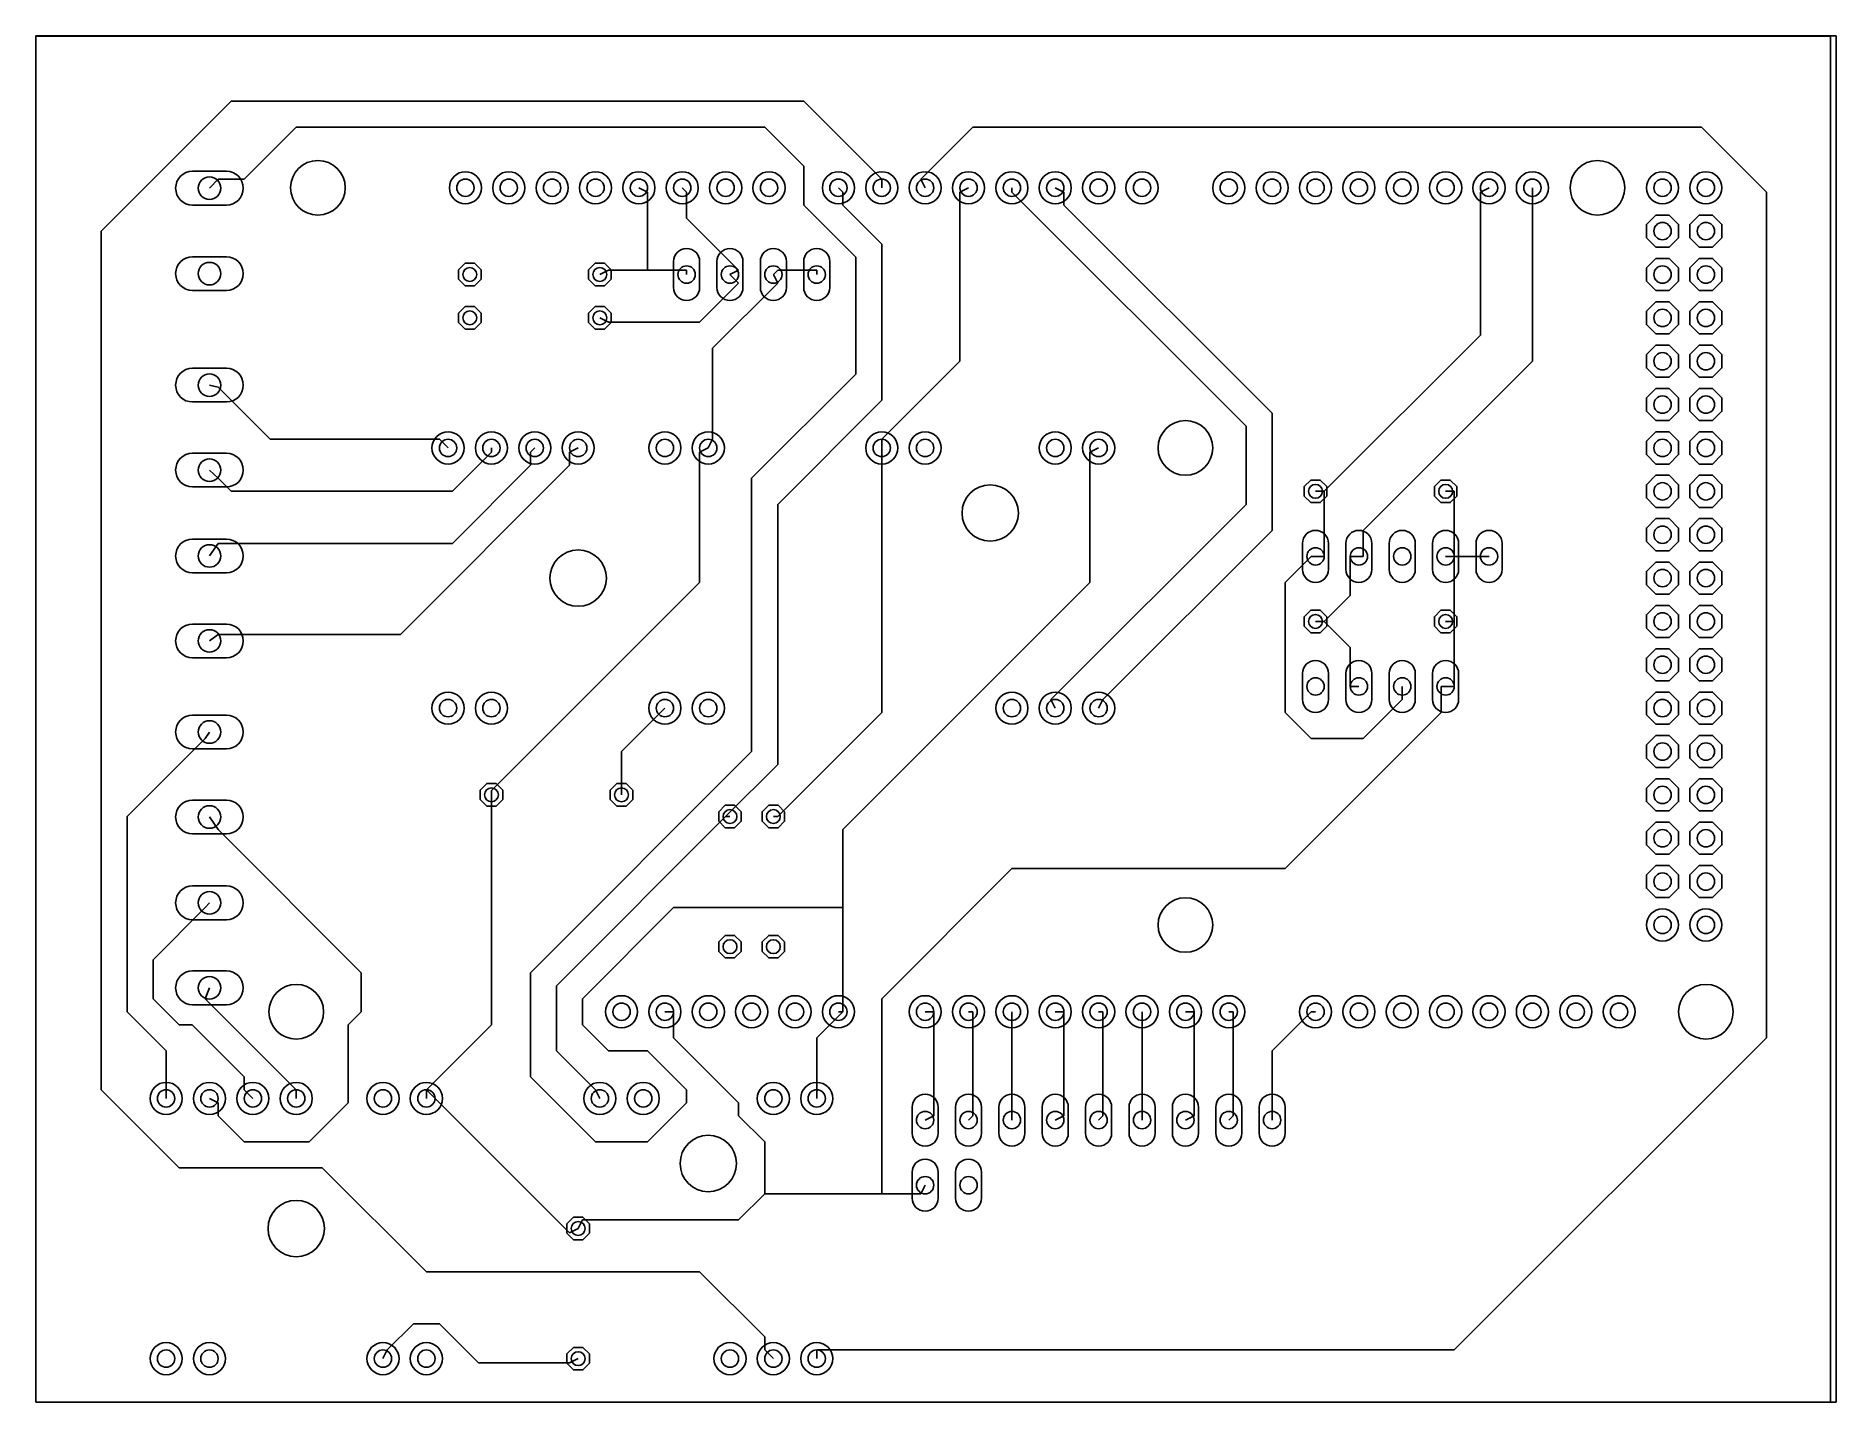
# Model space of a CAD drawing. Extents: x 0 to 105, y 0 to 80.
import ezdxf

# ---------------------------------------------------------------- set-up
doc = ezdxf.new("R2010")
doc.units = 0
for name, color, linetype in [('16', 174, 'CONTINUOUS'), ('17', 94, 'CONTINUOUS'), ('20', 178, 'CONTINUOUS'), ('44', 250, 'CONTINUOUS')]:
    doc.layers.add(name, color=color, linetype=linetype)

# ---------------------------------------------------------------- blocks, each defined once
blk = doc.blocks.new('ROUNDP')
blk.add_circle((0, 0), 0.5)
blk = doc.blocks.new('OCTAGONP')
blk.add_lwpolyline([(-0.5, -0.2071), (-0.5, 0.2071), (-0.2071, 0.5), (0.2071, 0.5), (0.5, 0.2071), (0.5, -0.2071), (0.2071, -0.5), (-0.2071, -0.5)], close=True)
blk = doc.blocks.new('LONGP100')
blk.add_lwpolyline([(-0.5, -0.5), (0.5, -0.5, 1), (0.5, 0.5), (-0.5, 0.5, 1)], format="xyb", close=True)

msp = doc.modelspace()

# ---------------------------------------------------------------- linework, layer by layer
at = {"layer": '16'}
for p, q in [((0, 80.01), (105.41, 80.01)), ((0, 0), (0, 80.01)), ((105.41, 80.01), (105.41, 0)), ((11.43, 76.2), (3.81, 68.58)), ((44.958, 76.2), (11.43, 76.2)), ((49.53, 71.628), (44.958, 76.2)), ((15.24, 74.676), (12.192, 71.628)), ((42.672, 74.676), (15.24, 74.676)), ((44.958, 72.39), (42.672, 74.676)), ((51.816, 71.628), (54.864, 74.676)), ((54.864, 74.676), (97.536, 74.676)), ((97.536, 74.676), (101.346, 70.866)), ((44.958, 70.104), (44.958, 72.39)), ((10.668, 71.628), (10.16, 71.095)), ((12.192, 71.628), (10.668, 71.628)), ((35.814, 70.866), (35.306, 71.12)), ((35.814, 66.294), (35.814, 70.866)), ((38.1, 70.866), (37.846, 71.12)), ((38.1, 69.342), (38.1, 70.866)), ((47.244, 70.866), (46.99, 71.12)), ((47.244, 70.104), (47.244, 70.866)), ((49.53, 71.628), (49.53, 71.12)), ((51.816, 71.628), (52.07, 71.12)), ((54.102, 70.866), (54.61, 71.12)), ((54.102, 60.96), (54.102, 70.866)), ((57.15, 70.866), (57.15, 71.12)), ((70.866, 57.15), (57.15, 70.866)), ((60.198, 70.866), (59.69, 71.12)), ((60.198, 70.104), (60.198, 70.866)), ((84.582, 70.866), (85.09, 71.12)), ((84.582, 62.484), (84.582, 70.866)), ((87.63, 60.96), (87.63, 71.12)), ((101.346, 70.866), (101.346, 21.336)), ((48.006, 67.056), (44.958, 70.104)), ((49.53, 67.818), (47.244, 70.104)), ((72.39, 57.912), (60.198, 70.104)), ((3.81, 68.58), (3.81, 18.288)), ((41.148, 66.294), (38.1, 69.342)), ((49.53, 58.674), (49.53, 67.818)), ((48.006, 60.198), (48.006, 67.056)), ((33.528, 66.294), (33.02, 66.04)), ((35.814, 66.294), (33.528, 66.294)), ((38.1, 66.294), (35.814, 66.294)), ((38.1, 66.294), (38.1, 66.04)), ((41.148, 65.532), (38.862, 63.246)), ((43.434, 65.532), (39.624, 61.722)), ((41.148, 66.294), (40.64, 66.04)), ((41.148, 65.532), (40.64, 66.04)), ((43.434, 66.294), (43.18, 66.04)), ((43.434, 65.532), (43.18, 66.04)), ((45.72, 66.294), (43.434, 66.294)), ((45.72, 66.294), (45.72, 66.04)), ((33.528, 63.246), (33.02, 63.5)), ((38.862, 63.246), (33.528, 63.246)), ((75.438, 53.34), (84.582, 62.484)), ((39.624, 61.722), (39.624, 56.388)), ((41.91, 54.102), (48.006, 60.198)), ((49.53, 56.388), (54.102, 60.96)), ((77.724, 51.054), (87.63, 60.96)), ((10.668, 59.436), (10.16, 59.563)), ((10.668, 59.436), (13.716, 56.388)), ((43.434, 52.578), (49.53, 58.674)), ((70.866, 52.578), (70.866, 57.15)), ((72.39, 51.054), (72.39, 57.912)), ((13.716, 56.388), (23.622, 56.388)), ((23.622, 56.388), (24.13, 55.88)), ((26.67, 55.626), (26.67, 55.88)), ((28.956, 55.626), (29.21, 55.88)), ((31.242, 55.626), (31.75, 55.88)), ((38.862, 55.626), (39.37, 55.88)), ((39.624, 56.388), (39.37, 55.88)), ((49.53, 56.388), (49.53, 55.88)), ((49.53, 55.88), (49.53, 40.386)), ((61.722, 55.626), (62.23, 55.88)), ((21.336, 44.958), (31.242, 54.864)), ((24.384, 53.34), (26.67, 55.626)), ((24.384, 50.292), (28.956, 54.864)), ((28.956, 54.864), (28.956, 55.626)), ((31.242, 54.864), (31.242, 55.626)), ((38.862, 48.006), (38.862, 55.626)), ((61.722, 48.006), (61.722, 55.626)), ((10.668, 54.102), (10.16, 54.585)), ((10.668, 54.102), (11.43, 53.34)), ((41.91, 38.1), (41.91, 54.102)), ((11.43, 53.34), (24.384, 53.34)), ((75.438, 53.34), (74.93, 53.34)), ((75.438, 49.53), (75.438, 53.34)), ((83.058, 53.34), (82.55, 53.34)), ((83.058, 49.53), (83.058, 53.34)), ((43.434, 37.338), (43.434, 52.578)), ((59.436, 41.148), (70.866, 52.578)), ((62.484, 41.148), (72.39, 51.054)), ((77.724, 49.53), (77.724, 51.054)), ((10.668, 50.292), (10.16, 49.555)), ((10.668, 50.292), (24.384, 50.292)), ((74.676, 49.53), (73.152, 48.006)), ((74.676, 49.53), (74.93, 49.53)), ((75.438, 49.53), (74.93, 49.53)), ((76.962, 49.53), (76.962, 47.244)), ((76.962, 49.53), (77.47, 49.53)), ((77.724, 49.53), (77.47, 49.53)), ((83.058, 49.53), (82.55, 49.53)), ((83.058, 49.53), (83.058, 45.72)), ((83.058, 49.53), (85.09, 49.53)), ((26.67, 35.814), (38.862, 48.006)), ((47.244, 33.528), (61.722, 48.006)), ((73.152, 48.006), (73.152, 40.386)), ((76.962, 47.244), (75.438, 45.72)), ((75.438, 45.72), (74.93, 45.72)), ((75.438, 45.72), (76.962, 44.196)), ((83.058, 45.72), (82.55, 45.72)), ((83.058, 45.72), (83.058, 41.91)), ((10.668, 44.958), (10.16, 44.577)), ((10.668, 44.958), (21.336, 44.958)), ((76.962, 44.196), (76.962, 41.91)), ((59.436, 41.148), (59.69, 40.64)), ((62.484, 41.148), (62.23, 40.64)), ((76.962, 41.91), (77.47, 41.91)), ((77.724, 38.862), (80.01, 41.148)), ((80.01, 41.148), (80.01, 41.91)), ((82.296, 40.386), (82.296, 41.91)), ((82.296, 41.91), (82.55, 41.91)), ((83.058, 41.91), (82.55, 41.91)), ((36.83, 40.64), (34.29, 38.1)), ((49.53, 40.386), (43.434, 34.29)), ((73.152, 31.242), (82.296, 40.386)), ((73.152, 40.386), (74.676, 38.862)), ((9.906, 38.862), (10.16, 39.243)), ((9.906, 38.862), (5.334, 34.29)), ((28.956, 25.146), (41.91, 38.1)), ((34.29, 38.1), (34.29, 35.56)), ((74.676, 38.862), (77.724, 38.862)), ((40.386, 34.29), (43.434, 37.338)), ((26.67, 35.814), (26.67, 35.56)), ((26.67, 22.098), (26.67, 35.56)), ((5.334, 34.29), (5.334, 22.86)), ((10.668, 33.528), (10.16, 34.265)), ((30.48, 24.384), (40.386, 34.29)), ((40.386, 34.29), (40.64, 34.29)), ((43.434, 34.29), (43.18, 34.29)), ((10.668, 33.528), (19.05, 25.146)), ((47.244, 28.956), (47.244, 33.528)), ((49.53, 23.622), (57.15, 31.242)), ((57.15, 31.242), (73.152, 31.242)), ((9.906, 28.956), (6.858, 25.908)), ((9.906, 28.956), (10.16, 29.235)), ((37.338, 28.956), (32.004, 23.622)), ((47.244, 28.956), (37.338, 28.956)), ((47.244, 22.86), (47.244, 28.956)), ((6.858, 25.908), (6.858, 23.622)), ((9.906, 23.622), (10.16, 24.257)), ((19.05, 25.146), (19.05, 22.86)), ((28.956, 19.05), (28.956, 25.146)), ((30.48, 20.574), (30.48, 24.384)), ((6.858, 23.622), (8.382, 22.098)), ((9.906, 23.622), (15.24, 18.288)), ((32.004, 23.622), (32.004, 22.098)), ((49.53, 12.192), (49.53, 23.622)), ((5.334, 22.86), (7.62, 20.574)), ((19.05, 22.86), (18.288, 22.098)), ((37.338, 22.86), (36.83, 22.86)), ((37.338, 21.336), (37.338, 22.86)), ((47.244, 22.86), (45.72, 21.336)), ((47.244, 22.86), (46.99, 22.86)), ((52.578, 22.86), (52.07, 22.86)), ((52.578, 22.86), (52.578, 16.764)), ((54.864, 22.86), (54.61, 22.86)), ((54.864, 22.86), (54.864, 16.764)), ((57.15, 22.86), (57.15, 16.51)), ((60.198, 22.86), (59.69, 22.86)), ((60.198, 22.86), (60.198, 16.764)), ((62.484, 22.86), (62.23, 22.86)), ((62.484, 22.86), (62.484, 16.764)), ((64.77, 22.86), (64.77, 16.51)), ((67.818, 22.86), (67.31, 22.86)), ((67.818, 22.86), (67.818, 16.764)), ((70.104, 22.86), (69.85, 22.86)), ((70.104, 22.86), (70.104, 16.764)), ((74.676, 22.86), (72.39, 20.574)), ((74.676, 22.86), (74.93, 22.86)), ((8.382, 22.098), (9.144, 22.098)), ((9.144, 22.098), (12.192, 19.05)), ((18.288, 22.098), (18.288, 17.526)), ((22.86, 18.288), (26.67, 22.098)), ((32.004, 22.098), (33.528, 20.574)), ((41.148, 17.526), (37.338, 21.336)), ((45.72, 21.336), (45.72, 17.78)), ((101.346, 21.336), (83.058, 3.048)), ((7.62, 20.574), (7.62, 17.78)), ((32.766, 18.288), (30.48, 20.574)), ((33.528, 20.574), (35.814, 20.574)), ((35.814, 20.574), (38.1, 18.288)), ((72.39, 20.574), (72.39, 16.51)), ((12.192, 19.05), (12.192, 18.288)), ((32.766, 15.24), (28.956, 19.05)), ((3.81, 18.288), (8.382, 13.716)), ((12.192, 18.288), (12.7, 17.78)), ((15.24, 18.288), (15.24, 17.78)), ((22.86, 18.288), (31.242, 9.906)), ((22.86, 18.288), (22.86, 17.78)), ((32.766, 18.288), (33.02, 17.78)), ((38.1, 18.288), (38.1, 17.526)), ((10.668, 17.526), (10.16, 17.78)), ((10.668, 16.764), (10.668, 17.526)), ((18.288, 17.526), (16.002, 15.24)), ((38.1, 17.526), (35.814, 15.24)), ((41.148, 16.764), (41.148, 17.526)), ((12.192, 15.24), (10.668, 16.764)), ((42.672, 15.24), (41.148, 16.764)), ((52.578, 16.764), (52.07, 16.51)), ((54.864, 16.764), (54.61, 16.51)), ((60.198, 16.764), (59.69, 16.51)), ((62.484, 16.764), (62.23, 16.51)), ((67.818, 16.764), (67.31, 16.51)), ((70.104, 16.764), (69.85, 16.51)), ((16.002, 15.24), (12.192, 15.24)), ((35.814, 15.24), (32.766, 15.24)), ((42.672, 12.192), (42.672, 15.24)), ((8.382, 13.716), (16.764, 13.716)), ((16.764, 13.716), (22.86, 7.62)), ((51.816, 12.192), (52.07, 12.7)), ((41.148, 10.668), (42.672, 12.192)), ((42.672, 12.192), (49.53, 12.192)), ((49.53, 12.192), (51.816, 12.192)), ((32.004, 10.668), (31.75, 10.16)), ((32.004, 10.668), (41.148, 10.668)), ((31.242, 9.906), (31.75, 10.16)), ((22.86, 7.62), (38.862, 7.62)), ((38.862, 7.62), (42.672, 3.81)), ((20.574, 3.048), (22.098, 4.572)), ((22.098, 4.572), (23.622, 4.572)), ((23.622, 4.572), (25.908, 2.286)), ((42.672, 3.81), (42.672, 3.048)), ((20.574, 3.048), (20.32, 2.54)), ((25.908, 2.286), (31.242, 2.286)), ((31.242, 2.286), (31.75, 2.54)), ((42.672, 3.048), (43.18, 2.54)), ((83.058, 3.048), (45.72, 3.048)), ((45.72, 3.048), (45.72, 2.54)), ((105.41, 0), (0, 0))]:
    msp.add_line(p, q, dxfattribs=at)
at = {"layer": '20'}
for p, q in [((105.08, 80), (0, 80)), ((0, 80), (0, 0)), ((105.08, 0), (105.08, 80)), ((0, 0), (105.08, 0))]:
    msp.add_line(p, q, dxfattribs=at)
for centre, radius in [((16.51, 71.12), 1.6), ((91.44, 71.12), 1.6), ((67.31, 55.88), 1.6), ((55.88, 52.07), 1.651), ((31.75, 48.26), 1.651), ((67.31, 27.94), 1.6), ((15.24, 22.86), 1.6), ((97.79, 22.86), 1.6), ((39.37, 13.97), 1.651), ((15.24, 10.16), 1.651)]:
    msp.add_circle(centre, radius, dxfattribs=at)
at = {"layer": '44'}
for centre, radius in [((10.16, 71.095), 0.66), ((25.146, 71.12), 0.508), ((27.686, 71.12), 0.508), ((30.226, 71.12), 0.508), ((32.766, 71.12), 0.508), ((35.306, 71.12), 0.508), ((37.846, 71.12), 0.508), ((40.386, 71.12), 0.508), ((42.926, 71.12), 0.508), ((46.99, 71.12), 0.508), ((49.53, 71.12), 0.508), ((52.07, 71.12), 0.508), ((54.61, 71.12), 0.508), ((57.15, 71.12), 0.508), ((59.69, 71.12), 0.508), ((62.23, 71.12), 0.508), ((64.77, 71.12), 0.508), ((69.85, 71.12), 0.508), ((72.39, 71.12), 0.508), ((74.93, 71.12), 0.508), ((77.47, 71.12), 0.508), ((80.01, 71.12), 0.508), ((82.55, 71.12), 0.508), ((85.09, 71.12), 0.508), ((87.63, 71.12), 0.508), ((95.25, 71.12), 0.508), ((97.79, 71.12), 0.508), ((95.25, 68.58), 0.508), ((97.79, 68.58), 0.508), ((10.16, 66.091), 0.66), ((25.4, 66.04), 0.406), ((33.02, 66.04), 0.406), ((38.1, 66.04), 0.508), ((40.64, 66.04), 0.508), ((43.18, 66.04), 0.508), ((45.72, 66.04), 0.508), ((95.25, 66.04), 0.508), ((97.79, 66.04), 0.508), ((25.4, 63.5), 0.406), ((33.02, 63.5), 0.406), ((95.25, 63.5), 0.508), ((97.79, 63.5), 0.508), ((95.25, 60.96), 0.508), ((97.79, 60.96), 0.508), ((10.16, 59.563), 0.66), ((95.25, 58.42), 0.508), ((97.79, 58.42), 0.508), ((24.13, 55.88), 0.508), ((26.67, 55.88), 0.508), ((29.21, 55.88), 0.508), ((31.75, 55.88), 0.508), ((36.83, 55.88), 0.508), ((39.37, 55.88), 0.508), ((49.53, 55.88), 0.508), ((52.07, 55.88), 0.508), ((59.69, 55.88), 0.508), ((62.23, 55.88), 0.508), ((95.25, 55.88), 0.508), ((97.79, 55.88), 0.508), ((10.16, 54.585), 0.66), ((95.25, 53.34), 0.508), ((97.79, 53.34), 0.508), ((74.93, 53.34), 0.406), ((82.55, 53.34), 0.406), ((95.25, 50.8), 0.508), ((97.79, 50.8), 0.508), ((10.16, 49.555), 0.66), ((74.93, 49.53), 0.508), ((77.47, 49.53), 0.508), ((80.01, 49.53), 0.508), ((82.55, 49.53), 0.508), ((85.09, 49.53), 0.508), ((95.25, 48.26), 0.508), ((97.79, 48.26), 0.508), ((74.93, 45.72), 0.406), ((82.55, 45.72), 0.406), ((95.25, 45.72), 0.508), ((97.79, 45.72), 0.508), ((10.16, 44.577), 0.66), ((95.25, 43.18), 0.508), ((97.79, 43.18), 0.508), ((74.93, 41.91), 0.508), ((77.47, 41.91), 0.508), ((80.01, 41.91), 0.508), ((82.55, 41.91), 0.508), ((24.13, 40.64), 0.508), ((26.67, 40.64), 0.508), ((36.83, 40.64), 0.508), ((39.37, 40.64), 0.508), ((57.15, 40.64), 0.508), ((59.69, 40.64), 0.508), ((62.23, 40.64), 0.508), ((95.25, 40.64), 0.508), ((97.79, 40.64), 0.508), ((10.16, 39.243), 0.66), ((95.25, 38.1), 0.508), ((97.79, 38.1), 0.508), ((26.67, 35.56), 0.406), ((34.29, 35.56), 0.406), ((95.25, 35.56), 0.508), ((97.79, 35.56), 0.508), ((10.16, 34.265), 0.66), ((40.64, 34.29), 0.406), ((43.18, 34.29), 0.406), ((95.25, 33.02), 0.508), ((97.79, 33.02), 0.508), ((95.25, 30.48), 0.508), ((97.79, 30.48), 0.508), ((10.16, 29.235), 0.66), ((95.25, 27.94), 0.508), ((97.79, 27.94), 0.508), ((40.64, 26.67), 0.406), ((43.18, 26.67), 0.406), ((10.16, 24.257), 0.66), ((34.29, 22.86), 0.508), ((36.83, 22.86), 0.508), ((39.37, 22.86), 0.508), ((41.91, 22.86), 0.508), ((44.45, 22.86), 0.508), ((46.99, 22.86), 0.508), ((52.07, 22.86), 0.508), ((54.61, 22.86), 0.508), ((57.15, 22.86), 0.508), ((59.69, 22.86), 0.508), ((62.23, 22.86), 0.508), ((64.77, 22.86), 0.508), ((67.31, 22.86), 0.508), ((69.85, 22.86), 0.508), ((74.93, 22.86), 0.508), ((77.47, 22.86), 0.508), ((80.01, 22.86), 0.508), ((82.55, 22.86), 0.508), ((85.09, 22.86), 0.508), ((87.63, 22.86), 0.508), ((90.17, 22.86), 0.508), ((92.71, 22.86), 0.508), ((7.62, 17.78), 0.508), ((10.16, 17.78), 0.508), ((12.7, 17.78), 0.508), ((15.24, 17.78), 0.508), ((20.32, 17.78), 0.508), ((22.86, 17.78), 0.508), ((33.02, 17.78), 0.508), ((35.56, 17.78), 0.508), ((43.18, 17.78), 0.508), ((45.72, 17.78), 0.508), ((52.07, 16.51), 0.508), ((54.61, 16.51), 0.508), ((57.15, 16.51), 0.508), ((59.69, 16.51), 0.508), ((62.23, 16.51), 0.508), ((64.77, 16.51), 0.508), ((67.31, 16.51), 0.508), ((69.85, 16.51), 0.508), ((72.39, 16.51), 0.508), ((52.07, 12.7), 0.508), ((54.61, 12.7), 0.508), ((31.75, 10.16), 0.406), ((7.62, 2.54), 0.508), ((10.16, 2.54), 0.508), ((20.32, 2.54), 0.508), ((22.86, 2.54), 0.508), ((31.75, 2.54), 0.406), ((40.64, 2.54), 0.508), ((43.18, 2.54), 0.508), ((45.72, 2.54), 0.508)]:
    msp.add_circle(centre, radius, dxfattribs=at)

# ---------------------------------------------------------------- block references
at = {"layer": '17'}
for name, p, xscale, yscale in [('LONGP100', (10.16, 71.095), 1.9812, 1.9812), ('LONGP100', (10.16, 66.091), 1.9812, 1.9812), ('OCTAGONP', (25.4, 66.04), 1.3208, 1.3208), ('OCTAGONP', (33.02, 66.04), 1.3208, 1.3208), ('OCTAGONP', (25.4, 63.5), 1.3208, 1.3208), ('OCTAGONP', (33.02, 63.5), 1.3208, 1.3208), ('LONGP100', (10.16, 59.563), 1.9812, 1.9812), ('ROUNDP', (24.13, 55.88), 1.8796, 1.8796), ('ROUNDP', (26.67, 55.88), 1.8796, 1.8796), ('ROUNDP', (29.21, 55.88), 1.8796, 1.8796), ('ROUNDP', (31.75, 55.88), 1.8796, 1.8796), ('ROUNDP', (36.83, 55.88), 1.8796, 1.8796), ('ROUNDP', (39.37, 55.88), 1.8796, 1.8796), ('ROUNDP', (49.53, 55.88), 1.8796, 1.8796), ('ROUNDP', (52.07, 55.88), 1.8796, 1.8796), ('ROUNDP', (59.69, 55.88), 1.8796, 1.8796), ('ROUNDP', (62.23, 55.88), 1.8796, 1.8796), ('LONGP100', (10.16, 54.585), 1.9812, 1.9812), ('OCTAGONP', (74.93, 53.34), 1.3208, 1.3208), ('OCTAGONP', (82.55, 53.34), 1.3208, 1.3208), ('LONGP100', (10.16, 49.555), 1.9812, 1.9812), ('OCTAGONP', (74.93, 45.72), 1.3208, 1.3208), ('OCTAGONP', (82.55, 45.72), 1.3208, 1.3208), ('LONGP100', (10.16, 44.577), 1.9812, 1.9812), ('ROUNDP', (24.13, 40.64), 1.8796, 1.8796), ('ROUNDP', (26.67, 40.64), 1.8796, 1.8796), ('ROUNDP', (36.83, 40.64), 1.8796, 1.8796), ('ROUNDP', (39.37, 40.64), 1.8796, 1.8796), ('ROUNDP', (57.15, 40.64), 1.8796, 1.8796), ('ROUNDP', (59.69, 40.64), 1.8796, 1.8796), ('ROUNDP', (62.23, 40.64), 1.8796, 1.8796), ('LONGP100', (10.16, 39.243), 1.9812, 1.9812), ('OCTAGONP', (26.67, 35.56), 1.3208, 1.3208), ('OCTAGONP', (34.29, 35.56), 1.3208, 1.3208), ('LONGP100', (10.16, 34.265), 1.9812, 1.9812), ('LONGP100', (10.16, 29.235), 1.9812, 1.9812), ('LONGP100', (10.16, 24.257), 1.9812, 1.9812), ('ROUNDP', (7.62, 17.78), 1.8796, 1.8796), ('ROUNDP', (10.16, 17.78), 1.8796, 1.8796), ('ROUNDP', (12.7, 17.78), 1.8796, 1.8796), ('ROUNDP', (15.24, 17.78), 1.8796, 1.8796), ('ROUNDP', (20.32, 17.78), 1.8796, 1.8796), ('ROUNDP', (22.86, 17.78), 1.8796, 1.8796), ('ROUNDP', (33.02, 17.78), 1.8796, 1.8796), ('ROUNDP', (35.56, 17.78), 1.8796, 1.8796), ('ROUNDP', (43.18, 17.78), 1.8796, 1.8796), ('ROUNDP', (45.72, 17.78), 1.8796, 1.8796), ('ROUNDP', (7.62, 2.54), 1.8796, 1.8796), ('ROUNDP', (10.16, 2.54), 1.8796, 1.8796), ('ROUNDP', (20.32, 2.54), 1.8796, 1.8796), ('ROUNDP', (22.86, 2.54), 1.8796, 1.8796), ('ROUNDP', (40.64, 2.54), 1.8796, 1.8796), ('ROUNDP', (43.18, 2.54), 1.8796, 1.8796), ('ROUNDP', (45.72, 2.54), 1.8796, 1.8796)]:
    msp.add_blockref(name, p, dxfattribs=dict(at, xscale=xscale, yscale=yscale))
for name, p, xscale, yscale, rotation in [('ROUNDP', (25.146, 71.12), 1.8796, 1.8796, 90), ('ROUNDP', (27.686, 71.12), 1.8796, 1.8796, 90), ('ROUNDP', (30.226, 71.12), 1.8796, 1.8796, 90), ('ROUNDP', (32.766, 71.12), 1.8796, 1.8796, 90), ('ROUNDP', (35.306, 71.12), 1.8796, 1.8796, 90), ('ROUNDP', (37.846, 71.12), 1.8796, 1.8796, 90), ('ROUNDP', (40.386, 71.12), 1.8796, 1.8796, 90), ('ROUNDP', (42.926, 71.12), 1.8796, 1.8796, 90), ('ROUNDP', (46.99, 71.12), 1.8796, 1.8796, 90), ('ROUNDP', (49.53, 71.12), 1.8796, 1.8796, 90), ('ROUNDP', (52.07, 71.12), 1.8796, 1.8796, 90), ('ROUNDP', (54.61, 71.12), 1.8796, 1.8796, 90), ('ROUNDP', (57.15, 71.12), 1.8796, 1.8796, 90), ('ROUNDP', (59.69, 71.12), 1.8796, 1.8796, 90), ('ROUNDP', (62.23, 71.12), 1.8796, 1.8796, 90), ('ROUNDP', (64.77, 71.12), 1.8796, 1.8796, 90), ('ROUNDP', (69.85, 71.12), 1.8796, 1.8796, 90), ('ROUNDP', (72.39, 71.12), 1.8796, 1.8796, 90), ('ROUNDP', (74.93, 71.12), 1.8796, 1.8796, 90), ('ROUNDP', (77.47, 71.12), 1.8796, 1.8796, 90), ('ROUNDP', (80.01, 71.12), 1.8796, 1.8796, 90), ('ROUNDP', (82.55, 71.12), 1.8796, 1.8796, 90), ('ROUNDP', (85.09, 71.12), 1.8796, 1.8796, 90), ('ROUNDP', (87.63, 71.12), 1.8796, 1.8796, 90), ('ROUNDP', (95.25, 71.12), 1.8796, 1.8796, 90), ('ROUNDP', (97.79, 71.12), 1.8796, 1.8796, 90), ('OCTAGONP', (95.25, 68.58), 1.8796, 1.8796, 90), ('OCTAGONP', (97.79, 68.58), 1.8796, 1.8796, 90), ('LONGP100', (38.1, 66.04), 1.524, 1.524, 90), ('LONGP100', (40.64, 66.04), 1.524, 1.524, 90), ('LONGP100', (43.18, 66.04), 1.524, 1.524, 90), ('LONGP100', (45.72, 66.04), 1.524, 1.524, 90), ('OCTAGONP', (95.25, 66.04), 1.8796, 1.8796, 90), ('OCTAGONP', (97.79, 66.04), 1.8796, 1.8796, 90), ('OCTAGONP', (95.25, 63.5), 1.8796, 1.8796, 90), ('OCTAGONP', (97.79, 63.5), 1.8796, 1.8796, 90), ('OCTAGONP', (95.25, 60.96), 1.8796, 1.8796, 90), ('OCTAGONP', (97.79, 60.96), 1.8796, 1.8796, 90), ('OCTAGONP', (95.25, 58.42), 1.8796, 1.8796, 90), ('OCTAGONP', (97.79, 58.42), 1.8796, 1.8796, 90), ('OCTAGONP', (95.25, 55.88), 1.8796, 1.8796, 90), ('OCTAGONP', (97.79, 55.88), 1.8796, 1.8796, 90), ('OCTAGONP', (95.25, 53.34), 1.8796, 1.8796, 90), ('OCTAGONP', (97.79, 53.34), 1.8796, 1.8796, 90), ('OCTAGONP', (95.25, 50.8), 1.8796, 1.8796, 90), ('OCTAGONP', (97.79, 50.8), 1.8796, 1.8796, 90), ('LONGP100', (74.93, 49.53), 1.524, 1.524, 90), ('LONGP100', (77.47, 49.53), 1.524, 1.524, 90), ('LONGP100', (80.01, 49.53), 1.524, 1.524, 90), ('LONGP100', (82.55, 49.53), 1.524, 1.524, 90), ('LONGP100', (85.09, 49.53), 1.524, 1.524, 90), ('OCTAGONP', (95.25, 48.26), 1.8796, 1.8796, 90), ('OCTAGONP', (97.79, 48.26), 1.8796, 1.8796, 90), ('OCTAGONP', (95.25, 45.72), 1.8796, 1.8796, 90), ('OCTAGONP', (97.79, 45.72), 1.8796, 1.8796, 90), ('LONGP100', (74.93, 41.91), 1.524, 1.524, 270), ('LONGP100', (77.47, 41.91), 1.524, 1.524, 270), ('LONGP100', (80.01, 41.91), 1.524, 1.524, 270), ('LONGP100', (82.55, 41.91), 1.524, 1.524, 270), ('OCTAGONP', (95.25, 43.18), 1.8796, 1.8796, 90), ('OCTAGONP', (97.79, 43.18), 1.8796, 1.8796, 90), ('OCTAGONP', (95.25, 40.64), 1.8796, 1.8796, 90), ('OCTAGONP', (97.79, 40.64), 1.8796, 1.8796, 90), ('OCTAGONP', (95.25, 38.1), 1.8796, 1.8796, 90), ('OCTAGONP', (97.79, 38.1), 1.8796, 1.8796, 90), ('OCTAGONP', (95.25, 35.56), 1.8796, 1.8796, 90), ('OCTAGONP', (97.79, 35.56), 1.8796, 1.8796, 90), ('OCTAGONP', (40.64, 34.29), 1.3208, 1.3208, 90), ('OCTAGONP', (43.18, 34.29), 1.3208, 1.3208, 90), ('OCTAGONP', (95.25, 33.02), 1.8796, 1.8796, 90), ('OCTAGONP', (97.79, 33.02), 1.8796, 1.8796, 90), ('OCTAGONP', (95.25, 30.48), 1.8796, 1.8796, 90), ('OCTAGONP', (97.79, 30.48), 1.8796, 1.8796, 90), ('ROUNDP', (95.25, 27.94), 1.8796, 1.8796, 90), ('ROUNDP', (97.79, 27.94), 1.8796, 1.8796, 90), ('OCTAGONP', (40.64, 26.67), 1.3208, 1.3208, 90), ('OCTAGONP', (43.18, 26.67), 1.3208, 1.3208, 90), ('ROUNDP', (34.29, 22.86), 1.8796, 1.8796, 90), ('ROUNDP', (36.83, 22.86), 1.8796, 1.8796, 90), ('ROUNDP', (39.37, 22.86), 1.8796, 1.8796, 90), ('ROUNDP', (41.91, 22.86), 1.8796, 1.8796, 90), ('ROUNDP', (44.45, 22.86), 1.8796, 1.8796, 90), ('ROUNDP', (46.99, 22.86), 1.8796, 1.8796, 90), ('ROUNDP', (52.07, 22.86), 1.8796, 1.8796, 90), ('ROUNDP', (54.61, 22.86), 1.8796, 1.8796, 90), ('ROUNDP', (57.15, 22.86), 1.8796, 1.8796, 90), ('ROUNDP', (59.69, 22.86), 1.8796, 1.8796, 90), ('ROUNDP', (62.23, 22.86), 1.8796, 1.8796, 90), ('ROUNDP', (64.77, 22.86), 1.8796, 1.8796, 90), ('ROUNDP', (67.31, 22.86), 1.8796, 1.8796, 90), ('ROUNDP', (69.85, 22.86), 1.8796, 1.8796, 90), ('ROUNDP', (74.93, 22.86), 1.8796, 1.8796, 90), ('ROUNDP', (77.47, 22.86), 1.8796, 1.8796, 90), ('ROUNDP', (80.01, 22.86), 1.8796, 1.8796, 90), ('ROUNDP', (82.55, 22.86), 1.8796, 1.8796, 90), ('ROUNDP', (85.09, 22.86), 1.8796, 1.8796, 90), ('ROUNDP', (87.63, 22.86), 1.8796, 1.8796, 90), ('ROUNDP', (90.17, 22.86), 1.8796, 1.8796, 90), ('ROUNDP', (92.71, 22.86), 1.8796, 1.8796, 90), ('LONGP100', (52.07, 16.51), 1.524, 1.524, 90), ('LONGP100', (54.61, 16.51), 1.524, 1.524, 90), ('LONGP100', (57.15, 16.51), 1.524, 1.524, 90), ('LONGP100', (59.69, 16.51), 1.524, 1.524, 90), ('LONGP100', (62.23, 16.51), 1.524, 1.524, 90), ('LONGP100', (64.77, 16.51), 1.524, 1.524, 90), ('LONGP100', (67.31, 16.51), 1.524, 1.524, 90), ('LONGP100', (69.85, 16.51), 1.524, 1.524, 90), ('LONGP100', (72.39, 16.51), 1.524, 1.524, 90), ('LONGP100', (52.07, 12.7), 1.524, 1.524, 90), ('LONGP100', (54.61, 12.7), 1.524, 1.524, 90), ('OCTAGONP', (31.75, 10.16), 1.3208, 1.3208, 270), ('OCTAGONP', (31.75, 2.54), 1.3208, 1.3208, 270)]:
    msp.add_blockref(name, p, dxfattribs=dict(at, xscale=xscale, yscale=yscale, rotation=rotation))

doc.saveas('drawing.dxf')
